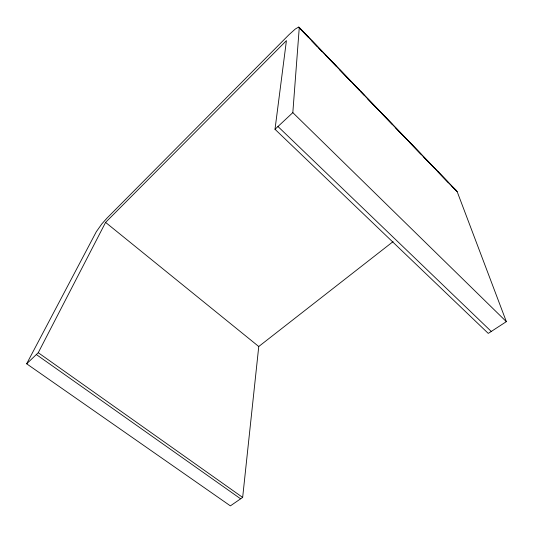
<?xml version="1.0" encoding="UTF-8"?>
<svg xmlns="http://www.w3.org/2000/svg" width="533" height="533" viewBox="0 0 533 533"><rect width="100%" height="100%" fill="white"/><g stroke="black" fill="none" stroke-linecap="round" stroke-linejoin="round"><path stroke-width="0.8" d="M298.966 27.13L457.141 191.574L506.35 321.646L488.268 333.405L275.008 129.286L292.824 112.636L299.26 27.716L298.553 27.13L295.329 29.002L289.006 34.685L107.133 217.977L101.83 223.907L96.306 231.735L26.65 363.792L230.389 505.87L242.655 497.422L258.752 346.51L393.074 241.622M275.008 129.286L286.421 40.635L105.587 222.401L38.256 352.713L26.65 363.792M456.195 190.341L452.004 186.377M36.324 354.538L240.596 498.795M38.256 352.713L242.655 497.422M105.587 222.401L258.752 346.51M277.953 126.508L491.239 331.413M292.824 112.636L506.35 321.646M299.26 27.716L457.141 191.574M298.553 27.13L308.36 37.31M311.818 40.901L317.588 46.884M318.741 48.083L322.205 51.674M325.663 55.265L336.629 66.645M339.508 69.636L350.474 81.009M353.932 84.6L359.702 90.59M360.854 91.789L364.319 95.38M367.777 98.971L378.736 110.344M381.621 113.342L392.581 124.715M395.466 127.707L401.815 134.296M402.968 135.489L406.426 139.08M409.89 142.677L420.85 154.05M423.735 157.042L434.695 168.421M437.58 171.413L448.539 182.786"/></g></svg>
